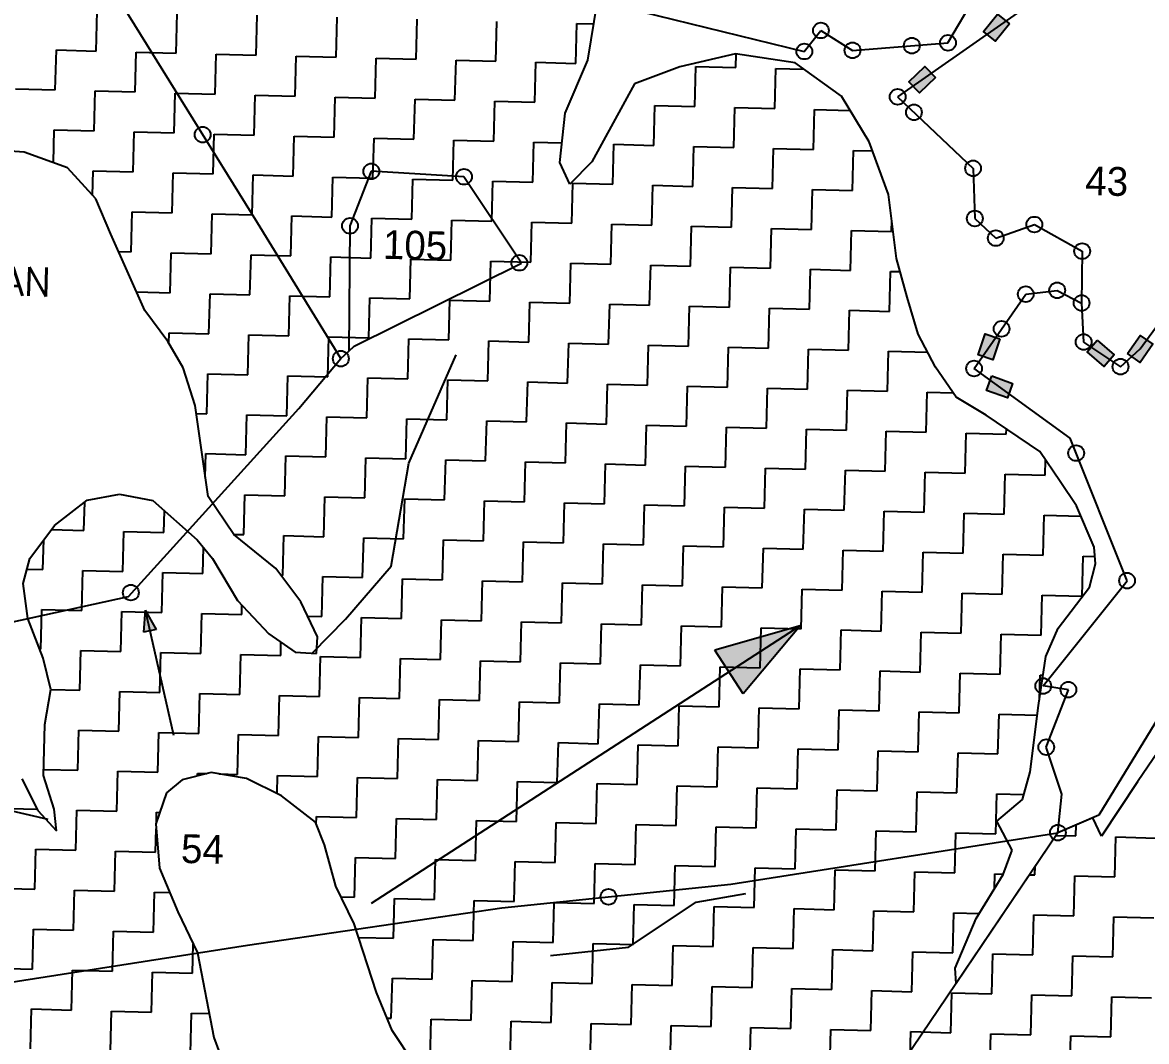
# Model space of a CAD drawing. Header units: metres. Extents: x 295068 to 298038, y 2018465 to 2021372.
# Drawn here: x 296397 to 296750.4, y 2019613.9 to 2019934.4 of the extents above; entities that cross this region are included whole.
import ezdxf
from ezdxf.enums import TextEntityAlignment as Align

# ---------------------------------------------------------------- set-up
doc = ezdxf.new("R2010")
doc.units = ezdxf.units.M
doc.header["$MEASUREMENT"] = 0
for name, color, linetype in [('LINE_WATER', 4, 'Continuous'), ('POLY_HATCH', 12, 'Continuous'), ('POLY_PARCEL', 6, 'Continuous'), ('TEXT_MAPIN', 7, 'Continuous'), ('TEXT_PARCEL', 7, 'Continuous')]:
    doc.layers.add(name, color=color, linetype=linetype)
doc.styles.get("Standard").update_dxf_attribs({"font": 'simplex.shx'})
doc.styles.add('TEXT_MAP', font='', dxfattribs={"height": 2.5})
doc.styles.get('TEXT_MAP').set_extended_font_data('Kruti Dev 050')

msp = doc.modelspace()

# ---------------------------------------------------------------- hatches: boundary and pattern name
for points in [[(296699.13, 2019931.52), (296702.9, 2019928.48), (296707.3, 2019933.92), (296703.53, 2019936.96)], [(296675.69, 2019915.68), (296679.06, 2019912.2), (296684.09, 2019917.08), (296680.71, 2019920.55)], [(296697.5, 2019829.79), (296702.08, 2019828.23), (296704.34, 2019834.85), (296699.75, 2019836.41)], [(296737.08, 2019826.16), (296740.25, 2019829.82), (296734.96, 2019834.4), (296731.79, 2019830.74)], [(296752.4, 2019833.22), (296748.41, 2019835.97), (296744.44, 2019830.21), (296748.42, 2019827.46)], [(296706.67, 2019816.27), (296708.33, 2019820.81), (296701.76, 2019823.21), (296700.1, 2019818.67)]]:
    msp.add_hatch(color=256).paths.add_polyline_path(points)
h = msp.add_hatch(color=256)
h.paths.add_polyline_path([(296437.04, 2019743.02), (296439.04, 2019743.47), (296435.57, 2019749.54)])
h.paths.add_polyline_path([(296435.57, 2019749.54), (296435.05, 2019742.57), (296437.04, 2019743.02)])
h = msp.add_hatch(color=256)
h.paths.add_polyline_path([(296619.13, 2019730.11), (296623.56, 2019723.26), (296641.52, 2019744.59)])
h.paths.add_polyline_path([(296641.52, 2019744.59), (296614.7, 2019736.96), (296619.13, 2019730.11)])

# ---------------------------------------------------------------- linework, layer by layer
for points in [[(296707.3, 2019933.92), (296702.9, 2019928.48), (296699.13, 2019931.52), (296703.53, 2019936.96)], [(296684.09, 2019917.08), (296679.06, 2019912.2), (296675.69, 2019915.68), (296680.71, 2019920.55)], [(296704.34, 2019834.85), (296702.08, 2019828.23), (296697.5, 2019829.79), (296699.75, 2019836.41)], [(296734.96, 2019834.4), (296740.25, 2019829.82), (296737.08, 2019826.16), (296731.79, 2019830.74)], [(296744.44, 2019830.21), (296748.41, 2019835.97), (296752.4, 2019833.22), (296748.42, 2019827.46)], [(296701.76, 2019823.21), (296708.33, 2019820.81), (296706.67, 2019816.27), (296700.1, 2019818.67)]]:
    msp.add_lwpolyline(points, close=True)
for points in [[(296435.57, 2019749.54), (296435.05, 2019742.57)], [(296435.57, 2019749.54), (296444.44, 2019710.24)], [(296435.57, 2019749.54), (296439.04, 2019743.47)], [(296439.04, 2019743.47), (296435.05, 2019742.57)], [(296641.52, 2019744.59), (296506.62, 2019657.33)], [(296641.52, 2019744.59), (296614.7, 2019736.96)], [(296641.52, 2019744.59), (296623.56, 2019723.26)], [(296623.56, 2019723.26), (296614.7, 2019736.96)]]:
    msp.add_lwpolyline(points)
for centre in [(296648.05, 2019931.86), (296676.64, 2019927.06), (296688.01, 2019927.95), (296642.82, 2019925.26), (296657.99, 2019925.59), (296672.17, 2019910.97), (296677.3, 2019906.11), (296453.65, 2019899.09), (296695.9, 2019888.49), (296506.67, 2019887.56), (296535.82, 2019885.85), (296696.45, 2019872.73), (296715.17, 2019870.81), (296499.97, 2019870.43), (296703.03, 2019866.55), (296730.2, 2019862.47), (296553.21, 2019858.79), (296722.35, 2019850.11), (296712.46, 2019848.92), (296730.02, 2019846.13), (296704.86, 2019838), (296730.66, 2019833.86), (296497.09, 2019828.64), (296696.21, 2019825.55), (296742.26, 2019826.11), (296728.31, 2019798.94), (296744.32, 2019758.8), (296431.07, 2019755.06), (296717.96, 2019725.69), (296725.87, 2019724.53), (296718.91, 2019706.44), (296722.57, 2019679.55), (296581.24, 2019659.38)]:
    msp.add_circle(centre, 2.48)
at = {"layer": 'LINE_WATER'}
for p, q in [((296518.47, 2019795.8), (296533.31, 2019829.88)), ((296512.97, 2019763.37), (296518.47, 2019795.8)), ((296498.56, 2019746.68), (296512.97, 2019763.37)), ((296488.2, 2019736.09), (296498.56, 2019746.68)), ((296391.91, 2019686.86), (296404.95, 2019683.83)), ((296587.53, 2019643.56), (296608.87, 2019657.74)), ((296608.87, 2019657.74), (296624.47, 2019660.44)), ((296563.03, 2019640.97), (296587.53, 2019643.56))]:
    msp.add_line(p, q, dxfattribs=at)
at = {"layer": 'POLY_HATCH'}
for p, q in [((296574.78, 2019922.56), (296577.78, 2019941.02)), ((296567.6, 2019905.89), (296574.78, 2019922.56)), ((296621.2, 2019924.51), (296603.67, 2019920.43)), ((296639.98, 2019921.64), (296621.2, 2019924.51)), ((296603.67, 2019920.43), (296589.46, 2019915.08)), ((296654.56, 2019911.14), (296639.98, 2019921.64)), ((296589.46, 2019915.08), (296576.06, 2019890.51)), ((296663.26, 2019896.85), (296654.56, 2019911.14)), ((296565.93, 2019890.35), (296567.6, 2019905.89)), ((296397.57, 2019893.62), (296376.7, 2019895.11)), ((296669.28, 2019880.25), (296663.26, 2019896.85)), ((296411.14, 2019888.7), (296397.57, 2019893.62)), ((296420.02, 2019878.87), (296411.14, 2019888.7)), ((296569.13, 2019883.52), (296565.93, 2019890.35)), ((296576.06, 2019890.51), (296569.13, 2019883.52)), ((296671.86, 2019860.17), (296669.28, 2019880.25)), ((296424.82, 2019867.82), (296420.02, 2019878.87)), ((296435.49, 2019843.78), (296424.82, 2019867.82)), ((296675.12, 2019847.93), (296671.86, 2019860.17)), ((296678.66, 2019836.32), (296675.12, 2019847.93)), ((296442.69, 2019834), (296435.49, 2019843.78)), ((296684.12, 2019825.93), (296678.66, 2019836.32)), ((296447.52, 2019825.71), (296442.69, 2019834)), ((296451.28, 2019813.94), (296447.52, 2019825.71)), ((296690.59, 2019816.57), (296684.12, 2019825.93)), ((296699.99, 2019810.85), (296690.59, 2019816.57)), ((296455.35, 2019785.27), (296451.28, 2019813.94)), ((296716.88, 2019799.45), (296699.99, 2019810.85)), ((296723.31, 2019789.99), (296716.88, 2019799.45)), ((296728.38, 2019782.35), (296723.31, 2019789.99)), ((296417.34, 2019784.09), (296427.49, 2019785.98)), ((296427.49, 2019785.98), (296438.01, 2019784.03)), ((296463.45, 2019773.29), (296455.35, 2019785.27)), ((296407.04, 2019776.19), (296417.34, 2019784.09)), ((296438.01, 2019784.03), (296451.87, 2019771.67)), ((296734.01, 2019769.34), (296728.38, 2019782.35)), ((296399.33, 2019765.83), (296407.04, 2019776.19)), ((296451.87, 2019771.67), (296456.77, 2019765.79)), ((296476.64, 2019762.63), (296463.45, 2019773.29)), ((296734.35, 2019764.09), (296734.01, 2019769.34)), ((296397.19, 2019757.91), (296399.33, 2019765.83)), ((296456.77, 2019765.79), (296464.6, 2019752.62)), ((296732.49, 2019756.75), (296734.35, 2019764.09)), ((296484.54, 2019752.11), (296476.64, 2019762.63)), ((296398.68, 2019746.94), (296397.19, 2019757.91)), ((296722.62, 2019743.89), (296732.49, 2019756.75)), ((296464.6, 2019752.62), (296474.42, 2019742.05)), ((296489.78, 2019741.17), (296484.54, 2019752.11)), ((296403.55, 2019734.47), (296398.68, 2019746.94)), ((296718.81, 2019734.94), (296722.62, 2019743.89)), ((296474.42, 2019742.05), (296482.69, 2019736.31)), ((296489.41, 2019735.9), (296489.78, 2019741.17)), ((296482.69, 2019736.31), (296489.41, 2019735.9)), ((296405.96, 2019724.62), (296403.55, 2019734.47)), ((296716.5, 2019719.6), (296718.81, 2019734.94)), ((296403.99, 2019713.63), (296405.96, 2019724.62)), ((296713.81, 2019698.7), (296716.5, 2019719.6)), ((296760.75, 2019714.99), (296747.55, 2019695.53)), ((296403.58, 2019697.56), (296403.99, 2019713.63)), ((296396.8, 2019696.54), (296401.83, 2019686.57)), ((296406.91, 2019686.91), (296403.58, 2019697.56)), ((296456.3, 2019698.47), (296447.19, 2019696.22)), ((296467.43, 2019696.58), (296456.3, 2019698.47)), ((296478.48, 2019691.16), (296467.43, 2019696.58)), ((296711.44, 2019689.94), (296713.81, 2019698.7)), ((296447.19, 2019696.22), (296442.33, 2019692.09)), ((296747.55, 2019695.53), (296736.24, 2019678.44)), ((296442.33, 2019692.09), (296438.91, 2019682.37)), ((296489.09, 2019682.9), (296478.48, 2019691.16)), ((296703.39, 2019683.23), (296711.44, 2019689.94)), ((296401.83, 2019686.57), (296407.7, 2019680.17)), ((296407.7, 2019680.17), (296406.91, 2019686.91)), ((296438.91, 2019682.37), (296440.13, 2019668.41)), ((296491.93, 2019675.74), (296489.09, 2019682.9)), ((296708.17, 2019674.05), (296703.39, 2019683.23)), ((296733.58, 2019684.24), (296722.57, 2019679.55)), ((296736.24, 2019678.44), (296733.58, 2019684.24)), ((296722.57, 2019679.55), (296699.05, 2019644.71)), ((296495.52, 2019662.76), (296491.93, 2019675.74)), ((296705.36, 2019666.38), (296708.17, 2019674.05)), ((296440.13, 2019668.41), (296445.8, 2019654.65)), ((296696.89, 2019652.53), (296705.36, 2019666.38)), ((296501.25, 2019650.91), (296495.52, 2019662.76)), ((296445.8, 2019654.65), (296452.02, 2019641.75)), ((296508.33, 2019629.27), (296501.25, 2019650.91)), ((296690.28, 2019636.98), (296696.89, 2019652.53)), ((296699.05, 2019644.71), (296690.56, 2019632.14)), ((296452.02, 2019641.75), (296457.14, 2019615.1)), ((296690.56, 2019632.14), (296690.28, 2019636.98)), ((296513.22, 2019617.33), (296508.33, 2019629.27)), ((296457.14, 2019615.1), (296461.29, 2019603.91)), ((296520.06, 2019607.05), (296513.22, 2019617.33))]:
    msp.add_line(p, q, dxfattribs=at)
at = {"layer": 'POLY_HATCH', "linetype": 'Continuous'}
for p, q in [((296420.21, 2019925.39), (296420.53, 2019937.96)), ((296445.34, 2019924.75), (296445.66, 2019937.31)), ((296470.47, 2019924.1), (296470.8, 2019936.67)), ((296495.61, 2019923.45), (296495.93, 2019936.02)), ((296520.74, 2019922.8), (296521.06, 2019935.37)), ((296545.87, 2019922.15), (296546.2, 2019934.72)), ((296571.01, 2019921.51), (296571.33, 2019934.07)), ((296571.33, 2019934.07), (296576.63, 2019933.94)), ((296407.32, 2019913.15), (296407.64, 2019925.72)), ((296407.64, 2019925.72), (296420.21, 2019925.39)), ((296432.45, 2019912.5), (296432.77, 2019925.07)), ((296432.77, 2019925.07), (296445.34, 2019924.75)), ((296457.58, 2019911.86), (296457.91, 2019924.42)), ((296457.91, 2019924.42), (296470.47, 2019924.1)), ((296482.72, 2019911.21), (296483.04, 2019923.77)), ((296483.04, 2019923.77), (296495.61, 2019923.45)), ((296507.85, 2019910.56), (296508.17, 2019923.13)), ((296508.17, 2019923.13), (296520.74, 2019922.8)), ((296532.98, 2019909.91), (296533.31, 2019922.48)), ((296533.31, 2019922.48), (296545.87, 2019922.15)), ((296621.27, 2019920.21), (296621.38, 2019924.48)), ((296558.12, 2019909.26), (296558.44, 2019921.83)), ((296558.44, 2019921.83), (296571.01, 2019921.51)), ((296608.38, 2019907.97), (296608.71, 2019920.53)), ((296608.71, 2019920.53), (296621.27, 2019920.21)), ((296633.52, 2019907.32), (296633.84, 2019919.89)), ((296633.84, 2019919.89), (296642.73, 2019919.66)), ((296394.75, 2019913.48), (296407.32, 2019913.15)), ((296419.56, 2019900.26), (296419.88, 2019912.83)), ((296419.88, 2019912.83), (296432.45, 2019912.5)), ((296444.69, 2019899.61), (296445.02, 2019912.18)), ((296445.02, 2019912.18), (296457.58, 2019911.86)), ((296469.83, 2019898.96), (296470.15, 2019911.53)), ((296470.15, 2019911.53), (296482.72, 2019911.21)), ((296494.96, 2019898.32), (296495.28, 2019910.88)), ((296495.28, 2019910.88), (296507.85, 2019910.56)), ((296520.09, 2019897.67), (296520.42, 2019910.24)), ((296520.42, 2019910.24), (296532.98, 2019909.91)), ((296545.23, 2019897.02), (296545.55, 2019909.59)), ((296545.55, 2019909.59), (296558.12, 2019909.26)), ((296595.49, 2019895.72), (296595.82, 2019908.29)), ((296595.82, 2019908.29), (296608.38, 2019907.97)), ((296620.63, 2019895.08), (296620.95, 2019907.64)), ((296620.95, 2019907.64), (296633.52, 2019907.32)), ((296645.76, 2019894.43), (296646.08, 2019906.99)), ((296646.08, 2019906.99), (296657.26, 2019906.71)), ((296406.73, 2019890.3), (296406.99, 2019900.59)), ((296406.99, 2019900.59), (296419.56, 2019900.26)), ((296431.8, 2019887.37), (296432.13, 2019899.94)), ((296432.13, 2019899.94), (296444.69, 2019899.61)), ((296456.93, 2019886.72), (296457.26, 2019899.29)), ((296457.26, 2019899.29), (296469.83, 2019898.96)), ((296482.07, 2019886.07), (296482.39, 2019898.64)), ((296482.39, 2019898.64), (296494.96, 2019898.32)), ((296507.2, 2019885.43), (296507.53, 2019897.99)), ((296507.53, 2019897.99), (296520.09, 2019897.67)), ((296532.33, 2019884.78), (296532.66, 2019897.34)), ((296532.66, 2019897.34), (296545.23, 2019897.02)), ((296557.47, 2019884.13), (296557.79, 2019896.7)), ((296557.79, 2019896.7), (296566.59, 2019896.47)), ((296582.6, 2019883.48), (296582.93, 2019896.05)), ((296582.93, 2019896.05), (296595.49, 2019895.72)), ((296607.73, 2019882.83), (296608.06, 2019895.4)), ((296608.06, 2019895.4), (296620.63, 2019895.08)), ((296632.87, 2019882.18), (296633.19, 2019894.75)), ((296633.19, 2019894.75), (296645.76, 2019894.43)), ((296658, 2019881.54), (296658.33, 2019894.1)), ((296658.33, 2019894.1), (296664.31, 2019893.95)), ((296419.03, 2019879.96), (296419.23, 2019887.69)), ((296419.23, 2019887.69), (296431.8, 2019887.37)), ((296444.04, 2019874.48), (296444.37, 2019887.05)), ((296444.37, 2019887.05), (296456.93, 2019886.72)), ((296469.18, 2019873.83), (296469.5, 2019886.4)), ((296469.5, 2019886.4), (296482.07, 2019886.07)), ((296494.31, 2019873.18), (296494.63, 2019885.75)), ((296494.63, 2019885.75), (296507.2, 2019885.43)), ((296519.44, 2019872.54), (296519.77, 2019885.1)), ((296519.77, 2019885.1), (296532.33, 2019884.78)), ((296544.58, 2019871.89), (296544.9, 2019884.45)), ((296544.9, 2019884.45), (296557.47, 2019884.13)), ((296569.71, 2019871.24), (296570.03, 2019883.81)), ((296570.03, 2019883.81), (296582.6, 2019883.48)), ((296594.84, 2019870.59), (296595.17, 2019883.16)), ((296595.17, 2019883.16), (296607.73, 2019882.83)), ((296619.98, 2019869.94), (296620.3, 2019882.51)), ((296620.3, 2019882.51), (296632.87, 2019882.18)), ((296645.11, 2019869.29), (296645.44, 2019881.86)), ((296645.44, 2019881.86), (296658, 2019881.54)), ((296431.15, 2019862.24), (296431.48, 2019874.8)), ((296431.48, 2019874.8), (296444.04, 2019874.48)), ((296456.29, 2019861.59), (296456.61, 2019874.16)), ((296456.61, 2019874.16), (296469.18, 2019873.83)), ((296481.42, 2019860.94), (296481.74, 2019873.51)), ((296481.74, 2019873.51), (296494.31, 2019873.18)), ((296506.55, 2019860.29), (296506.88, 2019872.86)), ((296506.88, 2019872.86), (296519.44, 2019872.54)), ((296531.69, 2019859.64), (296532.01, 2019872.21)), ((296532.01, 2019872.21), (296544.58, 2019871.89)), ((296556.82, 2019859), (296557.14, 2019871.56)), ((296557.14, 2019871.56), (296569.71, 2019871.24)), ((296581.95, 2019858.35), (296582.28, 2019870.91)), ((296582.28, 2019870.91), (296594.84, 2019870.59)), ((296607.09, 2019857.7), (296607.41, 2019870.27)), ((296607.41, 2019870.27), (296619.98, 2019869.94)), ((296632.22, 2019857.05), (296632.54, 2019869.62)), ((296632.54, 2019869.62), (296645.11, 2019869.29)), ((296670.24, 2019868.65), (296670.33, 2019872.04)), ((296657.35, 2019856.4), (296657.68, 2019868.97)), ((296657.68, 2019868.97), (296670.24, 2019868.65)), ((296427.25, 2019862.34), (296431.15, 2019862.24)), ((296443.4, 2019849.35), (296443.72, 2019861.91)), ((296443.72, 2019861.91), (296456.29, 2019861.59)), ((296468.53, 2019848.7), (296468.85, 2019861.26)), ((296468.85, 2019861.26), (296481.42, 2019860.94)), ((296493.66, 2019848.05), (296493.99, 2019860.62)), ((296493.99, 2019860.62), (296506.55, 2019860.29)), ((296518.8, 2019847.4), (296519.12, 2019859.97)), ((296519.12, 2019859.97), (296531.69, 2019859.64)), ((296543.93, 2019846.75), (296544.25, 2019859.32)), ((296544.25, 2019859.32), (296556.82, 2019859)), ((296569.06, 2019846.11), (296569.39, 2019858.67)), ((296569.39, 2019858.67), (296581.95, 2019858.35)), ((296594.2, 2019845.46), (296594.52, 2019858.02)), ((296594.52, 2019858.02), (296607.09, 2019857.7)), ((296619.33, 2019844.81), (296619.65, 2019857.38)), ((296619.65, 2019857.38), (296632.22, 2019857.05)), ((296644.46, 2019844.16), (296644.79, 2019856.73)), ((296644.79, 2019856.73), (296657.35, 2019856.4)), ((296669.6, 2019843.51), (296669.92, 2019856.08)), ((296669.92, 2019856.08), (296672.97, 2019856)), ((296432.9, 2019849.62), (296443.4, 2019849.35)), ((296455.64, 2019836.46), (296455.96, 2019849.02)), ((296455.96, 2019849.02), (296468.53, 2019848.7)), ((296480.77, 2019835.81), (296481.1, 2019848.37)), ((296481.1, 2019848.37), (296493.66, 2019848.05)), ((296505.9, 2019835.16), (296506.23, 2019847.73)), ((296506.23, 2019847.73), (296518.8, 2019847.4)), ((296531.04, 2019834.51), (296531.36, 2019847.08)), ((296531.36, 2019847.08), (296543.93, 2019846.75)), ((296556.17, 2019833.86), (296556.5, 2019846.43)), ((296556.5, 2019846.43), (296569.06, 2019846.11)), ((296581.31, 2019833.21), (296581.63, 2019845.78)), ((296581.63, 2019845.78), (296594.2, 2019845.46)), ((296606.44, 2019832.57), (296606.76, 2019845.13)), ((296606.76, 2019845.13), (296619.33, 2019844.81)), ((296631.57, 2019831.92), (296631.9, 2019844.48)), ((296631.9, 2019844.48), (296644.46, 2019844.16)), ((296656.71, 2019831.27), (296657.03, 2019843.84)), ((296657.03, 2019843.84), (296669.6, 2019843.51)), ((296442.99, 2019833.49), (296443.07, 2019836.78)), ((296443.07, 2019836.78), (296455.64, 2019836.46)), ((296467.88, 2019823.56), (296468.2, 2019836.13)), ((296468.2, 2019836.13), (296480.77, 2019835.81)), ((296493.01, 2019822.92), (296493.34, 2019835.48)), ((296493.34, 2019835.48), (296505.9, 2019835.16)), ((296518.15, 2019822.27), (296518.47, 2019834.84)), ((296518.47, 2019834.84), (296531.04, 2019834.51)), ((296543.28, 2019821.62), (296543.61, 2019834.19)), ((296543.61, 2019834.19), (296556.17, 2019833.86)), ((296568.41, 2019820.97), (296568.74, 2019833.54)), ((296568.74, 2019833.54), (296581.31, 2019833.21)), ((296593.55, 2019820.32), (296593.87, 2019832.89)), ((296593.87, 2019832.89), (296606.44, 2019832.57)), ((296618.68, 2019819.68), (296619.01, 2019832.24)), ((296619.01, 2019832.24), (296631.57, 2019831.92)), ((296643.81, 2019819.03), (296644.14, 2019831.59)), ((296644.14, 2019831.59), (296656.71, 2019831.27)), ((296668.95, 2019818.38), (296669.27, 2019830.95)), ((296669.27, 2019830.95), (296681.66, 2019830.63)), ((296454.99, 2019811.32), (296455.31, 2019823.89)), ((296455.31, 2019823.89), (296467.88, 2019823.56)), ((296480.12, 2019810.67), (296480.45, 2019823.24)), ((296480.45, 2019823.24), (296493.01, 2019822.92)), ((296505.26, 2019810.03), (296505.58, 2019822.59)), ((296505.58, 2019822.59), (296518.15, 2019822.27)), ((296530.39, 2019809.38), (296530.71, 2019821.94)), ((296530.71, 2019821.94), (296543.28, 2019821.62)), ((296555.52, 2019808.73), (296555.85, 2019821.3)), ((296555.85, 2019821.3), (296568.41, 2019820.97)), ((296580.66, 2019808.08), (296580.98, 2019820.65)), ((296580.98, 2019820.65), (296593.55, 2019820.32)), ((296605.79, 2019807.43), (296606.11, 2019820)), ((296606.11, 2019820), (296618.68, 2019819.68)), ((296630.92, 2019806.78), (296631.25, 2019819.35)), ((296631.25, 2019819.35), (296643.81, 2019819.03)), ((296656.06, 2019806.14), (296656.38, 2019818.7)), ((296656.38, 2019818.7), (296668.95, 2019818.38)), ((296681.19, 2019805.49), (296681.51, 2019818.06)), ((296681.51, 2019818.06), (296689.72, 2019817.84)), ((296451.64, 2019811.41), (296454.99, 2019811.32)), ((296467.23, 2019798.43), (296467.56, 2019811)), ((296467.56, 2019811), (296480.12, 2019810.67)), ((296492.37, 2019797.78), (296492.69, 2019810.35)), ((296492.69, 2019810.35), (296505.26, 2019810.03)), ((296517.5, 2019797.13), (296517.82, 2019809.7)), ((296517.82, 2019809.7), (296530.39, 2019809.38)), ((296542.63, 2019796.49), (296542.96, 2019809.05)), ((296542.96, 2019809.05), (296555.52, 2019808.73)), ((296567.77, 2019795.84), (296568.09, 2019808.41)), ((296568.09, 2019808.41), (296580.66, 2019808.08)), ((296592.9, 2019795.19), (296593.22, 2019807.76)), ((296593.22, 2019807.76), (296605.79, 2019807.43)), ((296618.03, 2019794.54), (296618.36, 2019807.11)), ((296618.36, 2019807.11), (296630.92, 2019806.78)), ((296643.17, 2019793.89), (296643.49, 2019806.46)), ((296643.49, 2019806.46), (296656.06, 2019806.14)), ((296668.3, 2019793.25), (296668.62, 2019805.81)), ((296668.62, 2019805.81), (296681.19, 2019805.49)), ((296706.32, 2019804.84), (296706.37, 2019806.55)), ((296693.43, 2019792.6), (296693.76, 2019805.16)), ((296693.76, 2019805.16), (296706.32, 2019804.84)), ((296454.48, 2019791.41), (296454.67, 2019798.76)), ((296454.67, 2019798.76), (296467.23, 2019798.43)), ((296479.48, 2019785.54), (296479.8, 2019798.11)), ((296479.8, 2019798.11), (296492.37, 2019797.78)), ((296504.61, 2019784.89), (296504.93, 2019797.46)), ((296504.93, 2019797.46), (296517.5, 2019797.13)), ((296529.74, 2019784.24), (296530.07, 2019796.81)), ((296530.07, 2019796.81), (296542.63, 2019796.49)), ((296554.88, 2019783.6), (296555.2, 2019796.16)), ((296555.2, 2019796.16), (296567.77, 2019795.84)), ((296580.01, 2019782.95), (296580.33, 2019795.51)), ((296580.33, 2019795.51), (296592.9, 2019795.19)), ((296718.57, 2019791.95), (296718.69, 2019796.79)), ((296605.14, 2019782.3), (296605.47, 2019794.87)), ((296605.47, 2019794.87), (296618.03, 2019794.54)), ((296630.28, 2019781.65), (296630.6, 2019794.22)), ((296630.6, 2019794.22), (296643.17, 2019793.89)), ((296655.41, 2019781), (296655.73, 2019793.57)), ((296655.73, 2019793.57), (296668.3, 2019793.25)), ((296680.54, 2019780.35), (296680.87, 2019792.92)), ((296680.87, 2019792.92), (296693.43, 2019792.6)), ((296705.68, 2019779.71), (296706, 2019792.27)), ((296706, 2019792.27), (296718.57, 2019791.95)), ((296466.58, 2019773.3), (296466.91, 2019785.86)), ((296466.91, 2019785.86), (296479.48, 2019785.54)), ((296491.72, 2019772.65), (296492.04, 2019785.22)), ((296492.04, 2019785.22), (296504.61, 2019784.89)), ((296416.32, 2019774.59), (296416.55, 2019783.47)), ((296516.85, 2019772), (296517.18, 2019784.57)), ((296517.18, 2019784.57), (296529.74, 2019784.24)), ((296541.98, 2019771.35), (296542.31, 2019783.92)), ((296542.31, 2019783.92), (296554.88, 2019783.6)), ((296567.12, 2019770.71), (296567.44, 2019783.27)), ((296567.44, 2019783.27), (296580.01, 2019782.95)), ((296592.25, 2019770.06), (296592.58, 2019782.62)), ((296592.58, 2019782.62), (296605.14, 2019782.3)), ((296617.38, 2019769.41), (296617.71, 2019781.98)), ((296617.71, 2019781.98), (296630.28, 2019781.65)), ((296642.52, 2019768.76), (296642.84, 2019781.33)), ((296642.84, 2019781.33), (296655.41, 2019781)), ((296441.45, 2019773.95), (296441.63, 2019780.81)), ((296667.65, 2019768.11), (296667.98, 2019780.68)), ((296667.98, 2019780.68), (296680.54, 2019780.35)), ((296692.79, 2019767.46), (296693.11, 2019780.03)), ((296693.11, 2019780.03), (296705.68, 2019779.71)), ((296717.92, 2019766.82), (296718.24, 2019779.38)), ((296718.24, 2019779.38), (296729.8, 2019779.08)), ((296406.05, 2019774.86), (296416.32, 2019774.59)), ((296428.56, 2019761.7), (296428.88, 2019774.27)), ((296428.88, 2019774.27), (296441.45, 2019773.95)), ((296403.43, 2019762.35), (296403.67, 2019771.65)), ((296463.39, 2019773.38), (296466.58, 2019773.3)), ((296478.83, 2019760.41), (296479.15, 2019772.97)), ((296479.15, 2019772.97), (296491.72, 2019772.65)), ((296503.96, 2019759.76), (296504.28, 2019772.33)), ((296504.28, 2019772.33), (296516.85, 2019772)), ((296529.09, 2019759.11), (296529.42, 2019771.68)), ((296529.42, 2019771.68), (296541.98, 2019771.35)), ((296554.23, 2019758.46), (296554.55, 2019771.03)), ((296554.55, 2019771.03), (296567.12, 2019770.71)), ((296453.69, 2019761.06), (296453.9, 2019769.23)), ((296579.36, 2019757.81), (296579.68, 2019770.38)), ((296579.68, 2019770.38), (296592.25, 2019770.06)), ((296604.49, 2019757.17), (296604.82, 2019769.73)), ((296604.82, 2019769.73), (296617.38, 2019769.41)), ((296629.63, 2019756.52), (296629.95, 2019769.08)), ((296629.95, 2019769.08), (296642.52, 2019768.76)), ((296654.76, 2019755.87), (296655.08, 2019768.44)), ((296655.08, 2019768.44), (296667.65, 2019768.11)), ((296679.89, 2019755.22), (296680.22, 2019767.79)), ((296680.22, 2019767.79), (296692.79, 2019767.46)), ((296705.03, 2019754.57), (296705.35, 2019767.14)), ((296705.35, 2019767.14), (296717.92, 2019766.82)), ((296730.16, 2019753.93), (296730.49, 2019766.49)), ((296730.49, 2019766.49), (296734.2, 2019766.4)), ((296398.42, 2019762.48), (296403.43, 2019762.35)), ((296415.67, 2019749.46), (296415.99, 2019762.03)), ((296415.99, 2019762.03), (296428.56, 2019761.7)), ((296440.8, 2019748.81), (296441.13, 2019761.38)), ((296441.13, 2019761.38), (296453.69, 2019761.06)), ((296478.3, 2019760.42), (296478.83, 2019760.41)), ((296491.07, 2019747.52), (296491.39, 2019760.08)), ((296491.39, 2019760.08), (296503.96, 2019759.76)), ((296516.2, 2019746.87), (296516.53, 2019759.43)), ((296516.53, 2019759.43), (296529.09, 2019759.11)), ((296541.34, 2019746.22), (296541.66, 2019758.79)), ((296541.66, 2019758.79), (296554.23, 2019758.46)), ((296566.47, 2019745.57), (296566.79, 2019758.14)), ((296566.79, 2019758.14), (296579.36, 2019757.81)), ((296591.6, 2019744.92), (296591.93, 2019757.49)), ((296591.93, 2019757.49), (296604.49, 2019757.17)), ((296616.74, 2019744.28), (296617.06, 2019756.84)), ((296617.06, 2019756.84), (296629.63, 2019756.52)), ((296641.87, 2019743.63), (296642.19, 2019756.19)), ((296642.19, 2019756.19), (296654.76, 2019755.87)), ((296667, 2019742.98), (296667.33, 2019755.55)), ((296667.33, 2019755.55), (296679.89, 2019755.22)), ((296692.14, 2019742.33), (296692.46, 2019754.9)), ((296692.46, 2019754.9), (296705.03, 2019754.57)), ((296717.27, 2019741.68), (296717.59, 2019754.25)), ((296717.59, 2019754.25), (296730.16, 2019753.93)), ((296402.78, 2019737.22), (296403.1, 2019749.78)), ((296403.1, 2019749.78), (296415.67, 2019749.46)), ((296465.94, 2019748.16), (296466.01, 2019751.1)), ((296427.91, 2019736.57), (296428.24, 2019749.14)), ((296428.24, 2019749.14), (296440.8, 2019748.81)), ((296453.05, 2019735.92), (296453.37, 2019748.49)), ((296453.37, 2019748.49), (296465.94, 2019748.16)), ((296486.68, 2019747.63), (296491.07, 2019747.52)), ((296503.31, 2019734.63), (296503.64, 2019747.19)), ((296503.64, 2019747.19), (296516.2, 2019746.87)), ((296528.45, 2019733.98), (296528.77, 2019746.54)), ((296528.77, 2019746.54), (296541.34, 2019746.22)), ((296553.58, 2019733.33), (296553.9, 2019745.9)), ((296553.9, 2019745.9), (296566.47, 2019745.57)), ((296578.71, 2019732.68), (296579.04, 2019745.25)), ((296579.04, 2019745.25), (296591.6, 2019744.92)), ((296603.85, 2019732.03), (296604.17, 2019744.6)), ((296604.17, 2019744.6), (296616.74, 2019744.28)), ((296628.98, 2019731.38), (296629.3, 2019743.95)), ((296629.3, 2019743.95), (296641.87, 2019743.63)), ((296654.11, 2019730.74), (296654.44, 2019743.3)), ((296654.44, 2019743.3), (296667, 2019742.98)), ((296679.25, 2019730.09), (296679.57, 2019742.65)), ((296679.57, 2019742.65), (296692.14, 2019742.33)), ((296478.18, 2019735.27), (296478.28, 2019739.37)), ((296704.38, 2019729.44), (296704.7, 2019742.01)), ((296704.7, 2019742.01), (296717.27, 2019741.68)), ((296402.48, 2019737.23), (296402.78, 2019737.22)), ((296415.02, 2019724.33), (296415.35, 2019736.89)), ((296415.35, 2019736.89), (296427.91, 2019736.57)), ((296440.15, 2019723.68), (296440.48, 2019736.25)), ((296440.48, 2019736.25), (296453.05, 2019735.92)), ((296465.29, 2019723.03), (296465.61, 2019735.6)), ((296465.61, 2019735.6), (296478.18, 2019735.27)), ((296490.42, 2019722.38), (296490.75, 2019734.95)), ((296490.75, 2019734.95), (296503.31, 2019734.63)), ((296515.55, 2019721.73), (296515.88, 2019734.3)), ((296515.88, 2019734.3), (296528.45, 2019733.98)), ((296540.69, 2019721.09), (296541.01, 2019733.65)), ((296541.01, 2019733.65), (296553.58, 2019733.33)), ((296565.82, 2019720.44), (296566.15, 2019733)), ((296566.15, 2019733), (296578.71, 2019732.68)), ((296590.95, 2019719.79), (296591.28, 2019732.36)), ((296591.28, 2019732.36), (296603.85, 2019732.03)), ((296616.09, 2019719.14), (296616.41, 2019731.71)), ((296616.41, 2019731.71), (296628.98, 2019731.38)), ((296641.22, 2019718.49), (296641.55, 2019731.06)), ((296641.55, 2019731.06), (296654.11, 2019730.74)), ((296666.36, 2019717.85), (296666.68, 2019730.41)), ((296666.68, 2019730.41), (296679.25, 2019730.09)), ((296691.49, 2019717.2), (296691.81, 2019729.76)), ((296691.81, 2019729.76), (296704.38, 2019729.44)), ((296716.74, 2019721.2), (296716.95, 2019729.12)), ((296716.95, 2019729.12), (296717.93, 2019729.09)), ((296405.95, 2019724.56), (296415.02, 2019724.33)), ((296427.26, 2019711.44), (296427.59, 2019724)), ((296427.59, 2019724), (296440.15, 2019723.68)), ((296452.4, 2019710.79), (296452.72, 2019723.36)), ((296452.72, 2019723.36), (296465.29, 2019723.03)), ((296477.53, 2019710.14), (296477.85, 2019722.71)), ((296477.85, 2019722.71), (296490.42, 2019722.38)), ((296502.66, 2019709.49), (296502.99, 2019722.06)), ((296502.99, 2019722.06), (296515.55, 2019721.73)), ((296527.8, 2019708.84), (296528.12, 2019721.41)), ((296528.12, 2019721.41), (296540.69, 2019721.09)), ((296552.93, 2019708.2), (296553.25, 2019720.76)), ((296553.25, 2019720.76), (296565.82, 2019720.44)), ((296578.06, 2019707.55), (296578.39, 2019720.11)), ((296578.39, 2019720.11), (296590.95, 2019719.79)), ((296603.2, 2019706.9), (296603.52, 2019719.47)), ((296603.52, 2019719.47), (296616.09, 2019719.14)), ((296628.33, 2019706.25), (296628.66, 2019718.82)), ((296628.66, 2019718.82), (296641.22, 2019718.49)), ((296653.46, 2019705.6), (296653.79, 2019718.17)), ((296653.79, 2019718.17), (296666.36, 2019717.85)), ((296678.6, 2019704.95), (296678.92, 2019717.52)), ((296678.92, 2019717.52), (296691.49, 2019717.2)), ((296703.73, 2019704.31), (296704.06, 2019716.87)), ((296704.06, 2019716.87), (296716.11, 2019716.56)), ((296414.37, 2019699.19), (296414.7, 2019711.76)), ((296414.7, 2019711.76), (296427.26, 2019711.44)), ((296439.51, 2019698.55), (296439.83, 2019711.11)), ((296439.83, 2019711.11), (296452.4, 2019710.79)), ((296464.64, 2019697.9), (296464.96, 2019710.46)), ((296464.96, 2019710.46), (296477.53, 2019710.14)), ((296489.77, 2019697.25), (296490.1, 2019709.82)), ((296490.1, 2019709.82), (296502.66, 2019709.49)), ((296514.91, 2019696.6), (296515.23, 2019709.17)), ((296515.23, 2019709.17), (296527.8, 2019708.84)), ((296540.04, 2019695.95), (296540.36, 2019708.52)), ((296540.36, 2019708.52), (296552.93, 2019708.2)), ((296565.17, 2019695.3), (296565.5, 2019707.87)), ((296565.5, 2019707.87), (296578.06, 2019707.55)), ((296590.31, 2019694.66), (296590.63, 2019707.22)), ((296590.63, 2019707.22), (296603.2, 2019706.9)), ((296615.44, 2019694.01), (296615.76, 2019706.58)), ((296615.76, 2019706.58), (296628.33, 2019706.25)), ((296640.57, 2019693.36), (296640.9, 2019705.93)), ((296640.9, 2019705.93), (296653.46, 2019705.6)), ((296665.71, 2019692.71), (296666.03, 2019705.28)), ((296666.03, 2019705.28), (296678.6, 2019704.95)), ((296690.84, 2019692.06), (296691.16, 2019704.63)), ((296691.16, 2019704.63), (296703.73, 2019704.31)), ((296403.63, 2019699.47), (296414.37, 2019699.19)), ((296426.62, 2019686.3), (296426.94, 2019698.87)), ((296426.94, 2019698.87), (296439.51, 2019698.55)), ((296452.05, 2019697.42), (296452.07, 2019698.22)), ((296452.07, 2019698.22), (296455.01, 2019698.15)), ((296458.76, 2019698.05), (296464.64, 2019697.9)), ((296477.06, 2019691.85), (296477.21, 2019697.57)), ((296477.21, 2019697.57), (296489.77, 2019697.25)), ((296502.02, 2019684.36), (296502.34, 2019696.93)), ((296502.34, 2019696.93), (296514.91, 2019696.6)), ((296527.15, 2019683.71), (296527.47, 2019696.28)), ((296527.47, 2019696.28), (296540.04, 2019695.95)), ((296552.28, 2019683.06), (296552.61, 2019695.63)), ((296552.61, 2019695.63), (296565.17, 2019695.3)), ((296577.42, 2019682.41), (296577.74, 2019694.98)), ((296577.74, 2019694.98), (296590.31, 2019694.66)), ((296602.55, 2019681.77), (296602.87, 2019694.33)), ((296602.87, 2019694.33), (296615.44, 2019694.01)), ((296627.68, 2019681.12), (296628.01, 2019693.68)), ((296628.01, 2019693.68), (296640.57, 2019693.36)), ((296652.82, 2019680.47), (296653.14, 2019693.04)), ((296653.14, 2019693.04), (296665.71, 2019692.71)), ((296677.95, 2019679.82), (296678.27, 2019692.39)), ((296678.27, 2019692.39), (296690.84, 2019692.06)), ((296703.08, 2019679.17), (296703.41, 2019691.74)), ((296703.41, 2019691.74), (296711.87, 2019691.52)), ((296388.92, 2019687.28), (296401.48, 2019686.95)), ((296401.48, 2019686.95), (296401.49, 2019687.24)), ((296413.72, 2019674.06), (296414.05, 2019686.63)), ((296414.05, 2019686.63), (296426.62, 2019686.3)), ((296439.1, 2019682.93), (296439.18, 2019685.98)), ((296439.18, 2019685.98), (296440.17, 2019685.95)), ((296489.38, 2019682.17), (296489.45, 2019684.68)), ((296489.45, 2019684.68), (296502.02, 2019684.36)), ((296514.26, 2019671.47), (296514.58, 2019684.03)), ((296514.58, 2019684.03), (296527.15, 2019683.71)), ((296539.39, 2019670.82), (296539.72, 2019683.39)), ((296539.72, 2019683.39), (296552.28, 2019683.06)), ((296564.53, 2019670.17), (296564.85, 2019682.74)), ((296564.85, 2019682.74), (296577.42, 2019682.41)), ((296589.66, 2019669.52), (296589.98, 2019682.09)), ((296589.98, 2019682.09), (296602.55, 2019681.77)), ((296438.86, 2019673.41), (296439.05, 2019680.77)), ((296614.79, 2019668.87), (296615.12, 2019681.44)), ((296615.12, 2019681.44), (296627.68, 2019681.12)), ((296639.93, 2019668.23), (296640.25, 2019680.79)), ((296640.25, 2019680.79), (296652.82, 2019680.47)), ((296665.06, 2019667.58), (296665.38, 2019680.15)), ((296665.38, 2019680.15), (296677.95, 2019679.82)), ((296690.19, 2019666.93), (296690.52, 2019679.5)), ((296690.52, 2019679.5), (296703.08, 2019679.17)), ((296721.99, 2019678.69), (296728.22, 2019678.52)), ((296728.22, 2019678.52), (296728.31, 2019681.99)), ((296740.46, 2019665.63), (296740.78, 2019678.2)), ((296740.78, 2019678.2), (296753.35, 2019677.88)), ((296400.83, 2019661.82), (296401.16, 2019674.38)), ((296401.16, 2019674.38), (296413.72, 2019674.06)), ((296425.97, 2019661.17), (296426.29, 2019673.74)), ((296426.29, 2019673.74), (296438.86, 2019673.41)), ((296501.37, 2019659.23), (296501.69, 2019671.79)), ((296501.69, 2019671.79), (296514.26, 2019671.47)), ((296526.5, 2019658.58), (296526.83, 2019671.14)), ((296526.83, 2019671.14), (296539.39, 2019670.82)), ((296551.63, 2019657.93), (296551.96, 2019670.5)), ((296551.96, 2019670.5), (296564.53, 2019670.17)), ((296576.77, 2019657.28), (296577.09, 2019669.85)), ((296577.09, 2019669.85), (296589.66, 2019669.52)), ((296601.9, 2019656.63), (296602.23, 2019669.2)), ((296602.23, 2019669.2), (296614.79, 2019668.87)), ((296627.03, 2019655.98), (296627.36, 2019668.55)), ((296627.36, 2019668.55), (296639.93, 2019668.23)), ((296715.33, 2019666.28), (296715.39, 2019668.91)), ((296652.17, 2019655.34), (296652.49, 2019667.9)), ((296652.49, 2019667.9), (296665.06, 2019667.58)), ((296677.3, 2019654.69), (296677.63, 2019667.25)), ((296677.63, 2019667.25), (296690.19, 2019666.93)), ((296702.64, 2019661.93), (296702.76, 2019666.61)), ((296702.76, 2019666.61), (296705.42, 2019666.54)), ((296713.65, 2019666.33), (296715.33, 2019666.28)), ((296727.57, 2019653.39), (296727.89, 2019665.96)), ((296727.89, 2019665.96), (296740.46, 2019665.63)), ((296388.27, 2019662.14), (296400.83, 2019661.82)), ((296413.08, 2019648.93), (296413.4, 2019661.49)), ((296413.4, 2019661.49), (296425.97, 2019661.17)), ((296438.21, 2019648.28), (296438.53, 2019660.85)), ((296438.53, 2019660.85), (296443.3, 2019660.72)), ((296497.18, 2019659.33), (296501.37, 2019659.23)), ((296513.61, 2019646.33), (296513.93, 2019658.9)), ((296513.93, 2019658.9), (296526.5, 2019658.58)), ((296538.74, 2019645.69), (296539.07, 2019658.25)), ((296539.07, 2019658.25), (296551.63, 2019657.93)), ((296563.88, 2019645.04), (296564.2, 2019657.6)), ((296564.2, 2019657.6), (296576.77, 2019657.28)), ((296589.01, 2019644.39), (296589.33, 2019656.96)), ((296589.33, 2019656.96), (296601.9, 2019656.63)), ((296614.14, 2019643.74), (296614.47, 2019656.31)), ((296614.47, 2019656.31), (296627.03, 2019655.98)), ((296639.28, 2019643.09), (296639.6, 2019655.66)), ((296639.6, 2019655.66), (296652.17, 2019655.34)), ((296664.41, 2019642.45), (296664.73, 2019655.01)), ((296664.73, 2019655.01), (296677.3, 2019654.69)), ((296689.54, 2019641.8), (296689.87, 2019654.36)), ((296689.87, 2019654.36), (296697.88, 2019654.16)), ((296714.68, 2019641.15), (296715, 2019653.72)), ((296715, 2019653.72), (296727.57, 2019653.39)), ((296739.81, 2019640.5), (296740.13, 2019653.07)), ((296740.13, 2019653.07), (296752.7, 2019652.74)), ((296400.19, 2019636.68), (296400.51, 2019649.25)), ((296400.51, 2019649.25), (296413.08, 2019648.93)), ((296425.32, 2019636.04), (296425.64, 2019648.6)), ((296425.64, 2019648.6), (296438.21, 2019648.28)), ((296450.45, 2019635.39), (296450.69, 2019644.51)), ((296502.66, 2019646.62), (296513.61, 2019646.33)), ((296525.85, 2019633.44), (296526.18, 2019646.01)), ((296526.18, 2019646.01), (296538.74, 2019645.69)), ((296550.99, 2019632.8), (296551.31, 2019645.36)), ((296551.31, 2019645.36), (296563.88, 2019645.04)), ((296576.12, 2019632.15), (296576.44, 2019644.71)), ((296576.44, 2019644.71), (296589.01, 2019644.39)), ((296601.25, 2019631.5), (296601.58, 2019644.07)), ((296601.58, 2019644.07), (296614.14, 2019643.74)), ((296626.39, 2019630.85), (296626.71, 2019643.42)), ((296626.71, 2019643.42), (296639.28, 2019643.09)), ((296651.52, 2019630.2), (296651.84, 2019642.77)), ((296651.84, 2019642.77), (296664.41, 2019642.45)), ((296676.65, 2019629.55), (296676.98, 2019642.12)), ((296676.98, 2019642.12), (296689.54, 2019641.8)), ((296701.79, 2019628.91), (296702.11, 2019641.47)), ((296702.11, 2019641.47), (296714.68, 2019641.15)), ((296726.92, 2019628.26), (296727.24, 2019640.82)), ((296727.24, 2019640.82), (296739.81, 2019640.5)), ((296387.62, 2019637.01), (296400.19, 2019636.68)), ((296412.43, 2019623.79), (296412.75, 2019636.36)), ((296412.75, 2019636.36), (296425.32, 2019636.04)), ((296437.56, 2019623.15), (296437.89, 2019635.71)), ((296437.89, 2019635.71), (296450.45, 2019635.39)), ((296512.96, 2019621.2), (296513.29, 2019633.77)), ((296513.29, 2019633.77), (296525.85, 2019633.44)), ((296538.1, 2019620.55), (296538.42, 2019633.12)), ((296538.42, 2019633.12), (296550.99, 2019632.8)), ((296563.23, 2019619.9), (296563.55, 2019632.47)), ((296563.55, 2019632.47), (296576.12, 2019632.15)), ((296588.36, 2019619.26), (296588.69, 2019631.82)), ((296588.69, 2019631.82), (296601.25, 2019631.5)), ((296613.5, 2019618.61), (296613.82, 2019631.17)), ((296613.82, 2019631.17), (296626.39, 2019630.85)), ((296638.63, 2019617.96), (296638.95, 2019630.53)), ((296638.95, 2019630.53), (296651.52, 2019630.2)), ((296663.76, 2019617.31), (296664.09, 2019629.88)), ((296664.09, 2019629.88), (296676.65, 2019629.55)), ((296688.9, 2019616.66), (296689.22, 2019629.23)), ((296689.22, 2019629.23), (296701.79, 2019628.91)), ((296714.03, 2019616.02), (296714.35, 2019628.58)), ((296714.35, 2019628.58), (296726.92, 2019628.26)), ((296739.16, 2019615.37), (296739.49, 2019627.93)), ((296739.49, 2019627.93), (296752.05, 2019627.61)), ((296399.54, 2019611.55), (296399.86, 2019624.12)), ((296399.86, 2019624.12), (296412.43, 2019623.79)), ((296424.67, 2019610.9), (296424.99, 2019623.47)), ((296424.99, 2019623.47), (296437.56, 2019623.15)), ((296449.8, 2019610.25), (296450.13, 2019622.82)), ((296450.13, 2019622.82), (296455.69, 2019622.68)), ((296511.62, 2019621.24), (296512.96, 2019621.2)), ((296525.2, 2019608.31), (296525.53, 2019620.88)), ((296525.53, 2019620.88), (296538.1, 2019620.55)), ((296550.34, 2019607.66), (296550.66, 2019620.23)), ((296550.66, 2019620.23), (296563.23, 2019619.9)), ((296575.47, 2019607.01), (296575.8, 2019619.58)), ((296575.8, 2019619.58), (296588.36, 2019619.26)), ((296600.6, 2019606.37), (296600.93, 2019618.93)), ((296600.93, 2019618.93), (296613.5, 2019618.61)), ((296625.74, 2019605.72), (296626.06, 2019618.28)), ((296626.06, 2019618.28), (296638.63, 2019617.96)), ((296650.87, 2019605.07), (296651.2, 2019617.64)), ((296651.2, 2019617.64), (296663.76, 2019617.31)), ((296676.01, 2019604.42), (296676.33, 2019616.99)), ((296676.33, 2019616.99), (296688.9, 2019616.66)), ((296701.14, 2019603.77), (296701.46, 2019616.34)), ((296701.46, 2019616.34), (296714.03, 2019616.02)), ((296726.27, 2019603.12), (296726.6, 2019615.69)), ((296726.6, 2019615.69), (296739.16, 2019615.37))]:
    msp.add_line(p, q, dxfattribs=at)
at = {"layer": 'POLY_PARCEL'}
for p, q in [((296470.86, 2019871.31), (296425.53, 2019944.59)), ((296721.54, 2019945.55), (296672.17, 2019910.97)), ((296688.01, 2019927.95), (296698.83, 2019946.42)), ((296586.32, 2019939.08), (296642.82, 2019925.26)), ((296642.82, 2019925.26), (296648.05, 2019931.86)), ((296648.05, 2019931.86), (296657.99, 2019925.59)), ((296657.99, 2019925.59), (296688.01, 2019927.95)), ((296672.17, 2019910.97), (296695.9, 2019888.49)), ((296506.67, 2019887.56), (296499.97, 2019870.43)), ((296535.82, 2019885.85), (296506.67, 2019887.56)), ((296695.9, 2019888.49), (296696.45, 2019872.73)), ((296553.93, 2019858.66), (296535.82, 2019885.85)), ((296497.09, 2019828.64), (296470.86, 2019871.31)), ((296499.97, 2019870.43), (296499.56, 2019830.98)), ((296696.45, 2019872.73), (296703.03, 2019866.55)), ((296703.03, 2019866.55), (296715.17, 2019870.81)), ((296715.17, 2019870.81), (296730.2, 2019862.47)), ((296730.2, 2019862.47), (296730.02, 2019846.13)), ((296501.28, 2019832.61), (296553.93, 2019858.66)), ((296696.21, 2019825.55), (296712.46, 2019848.92)), ((296712.46, 2019848.92), (296722.35, 2019850.11)), ((296722.35, 2019850.11), (296730.02, 2019846.13)), ((296730.02, 2019846.13), (296730.66, 2019833.86)), ((296748.42, 2019831.72), (296757.2, 2019843.8)), ((296497.09, 2019828.64), (296499.56, 2019830.98)), ((296499.56, 2019830.98), (296501.28, 2019832.61)), ((296730.66, 2019833.86), (296742.26, 2019826.11)), ((296742.26, 2019826.11), (296748.42, 2019831.72)), ((296483.86, 2019812.93), (296497.09, 2019828.64)), ((296726.45, 2019803.62), (296696.21, 2019825.55)), ((296430.28, 2019753.85), (296483.86, 2019812.93)), ((296744.32, 2019758.8), (296726.45, 2019803.62)), ((296717.96, 2019725.69), (296744.32, 2019758.8)), ((296344.49, 2019735.09), (296430.28, 2019753.85)), ((296761.88, 2019728.46), (296735.44, 2019685.03)), ((296725.87, 2019724.53), (296717.96, 2019725.69)), ((296718.91, 2019706.44), (296725.87, 2019724.53)), ((296723.82, 2019691.65), (296718.91, 2019706.44)), ((296722.57, 2019679.55), (296723.82, 2019691.65)), ((296735.44, 2019685.03), (296722.57, 2019679.55)), ((296619.73, 2019663.4), (296722.57, 2019679.55)), ((296722.57, 2019679.55), (296674.33, 2019608.1)), ((296547.67, 2019655.87), (296619.73, 2019663.4)), ((296467.75, 2019644.23), (296547.67, 2019655.87)), ((296290.93, 2019616.41), (296467.75, 2019644.23))]:
    msp.add_line(p, q, dxfattribs=at)

# ---------------------------------------------------------------- texts
at = {"layer": 'TEXT_MAPIN'}
msp.add_text('GAVTHAN', height=9.051, rotation=358.5227, dxfattribs=at).set_placement((296379.73, 2019848.85), align=Align.CENTER)
at = {"layer": 'TEXT_PARCEL', "style": 'TEXT_MAP'}
for s, p in [('43', (296737.82, 2019879.93)), ('105', (296520.33, 2019859.8)), ('54', (296453.48, 2019669.89))]:
    msp.add_text(s, height=9.051, rotation=358.5227, dxfattribs=at).set_placement(p, align=Align.CENTER)

doc.saveas('drawing.dxf')
